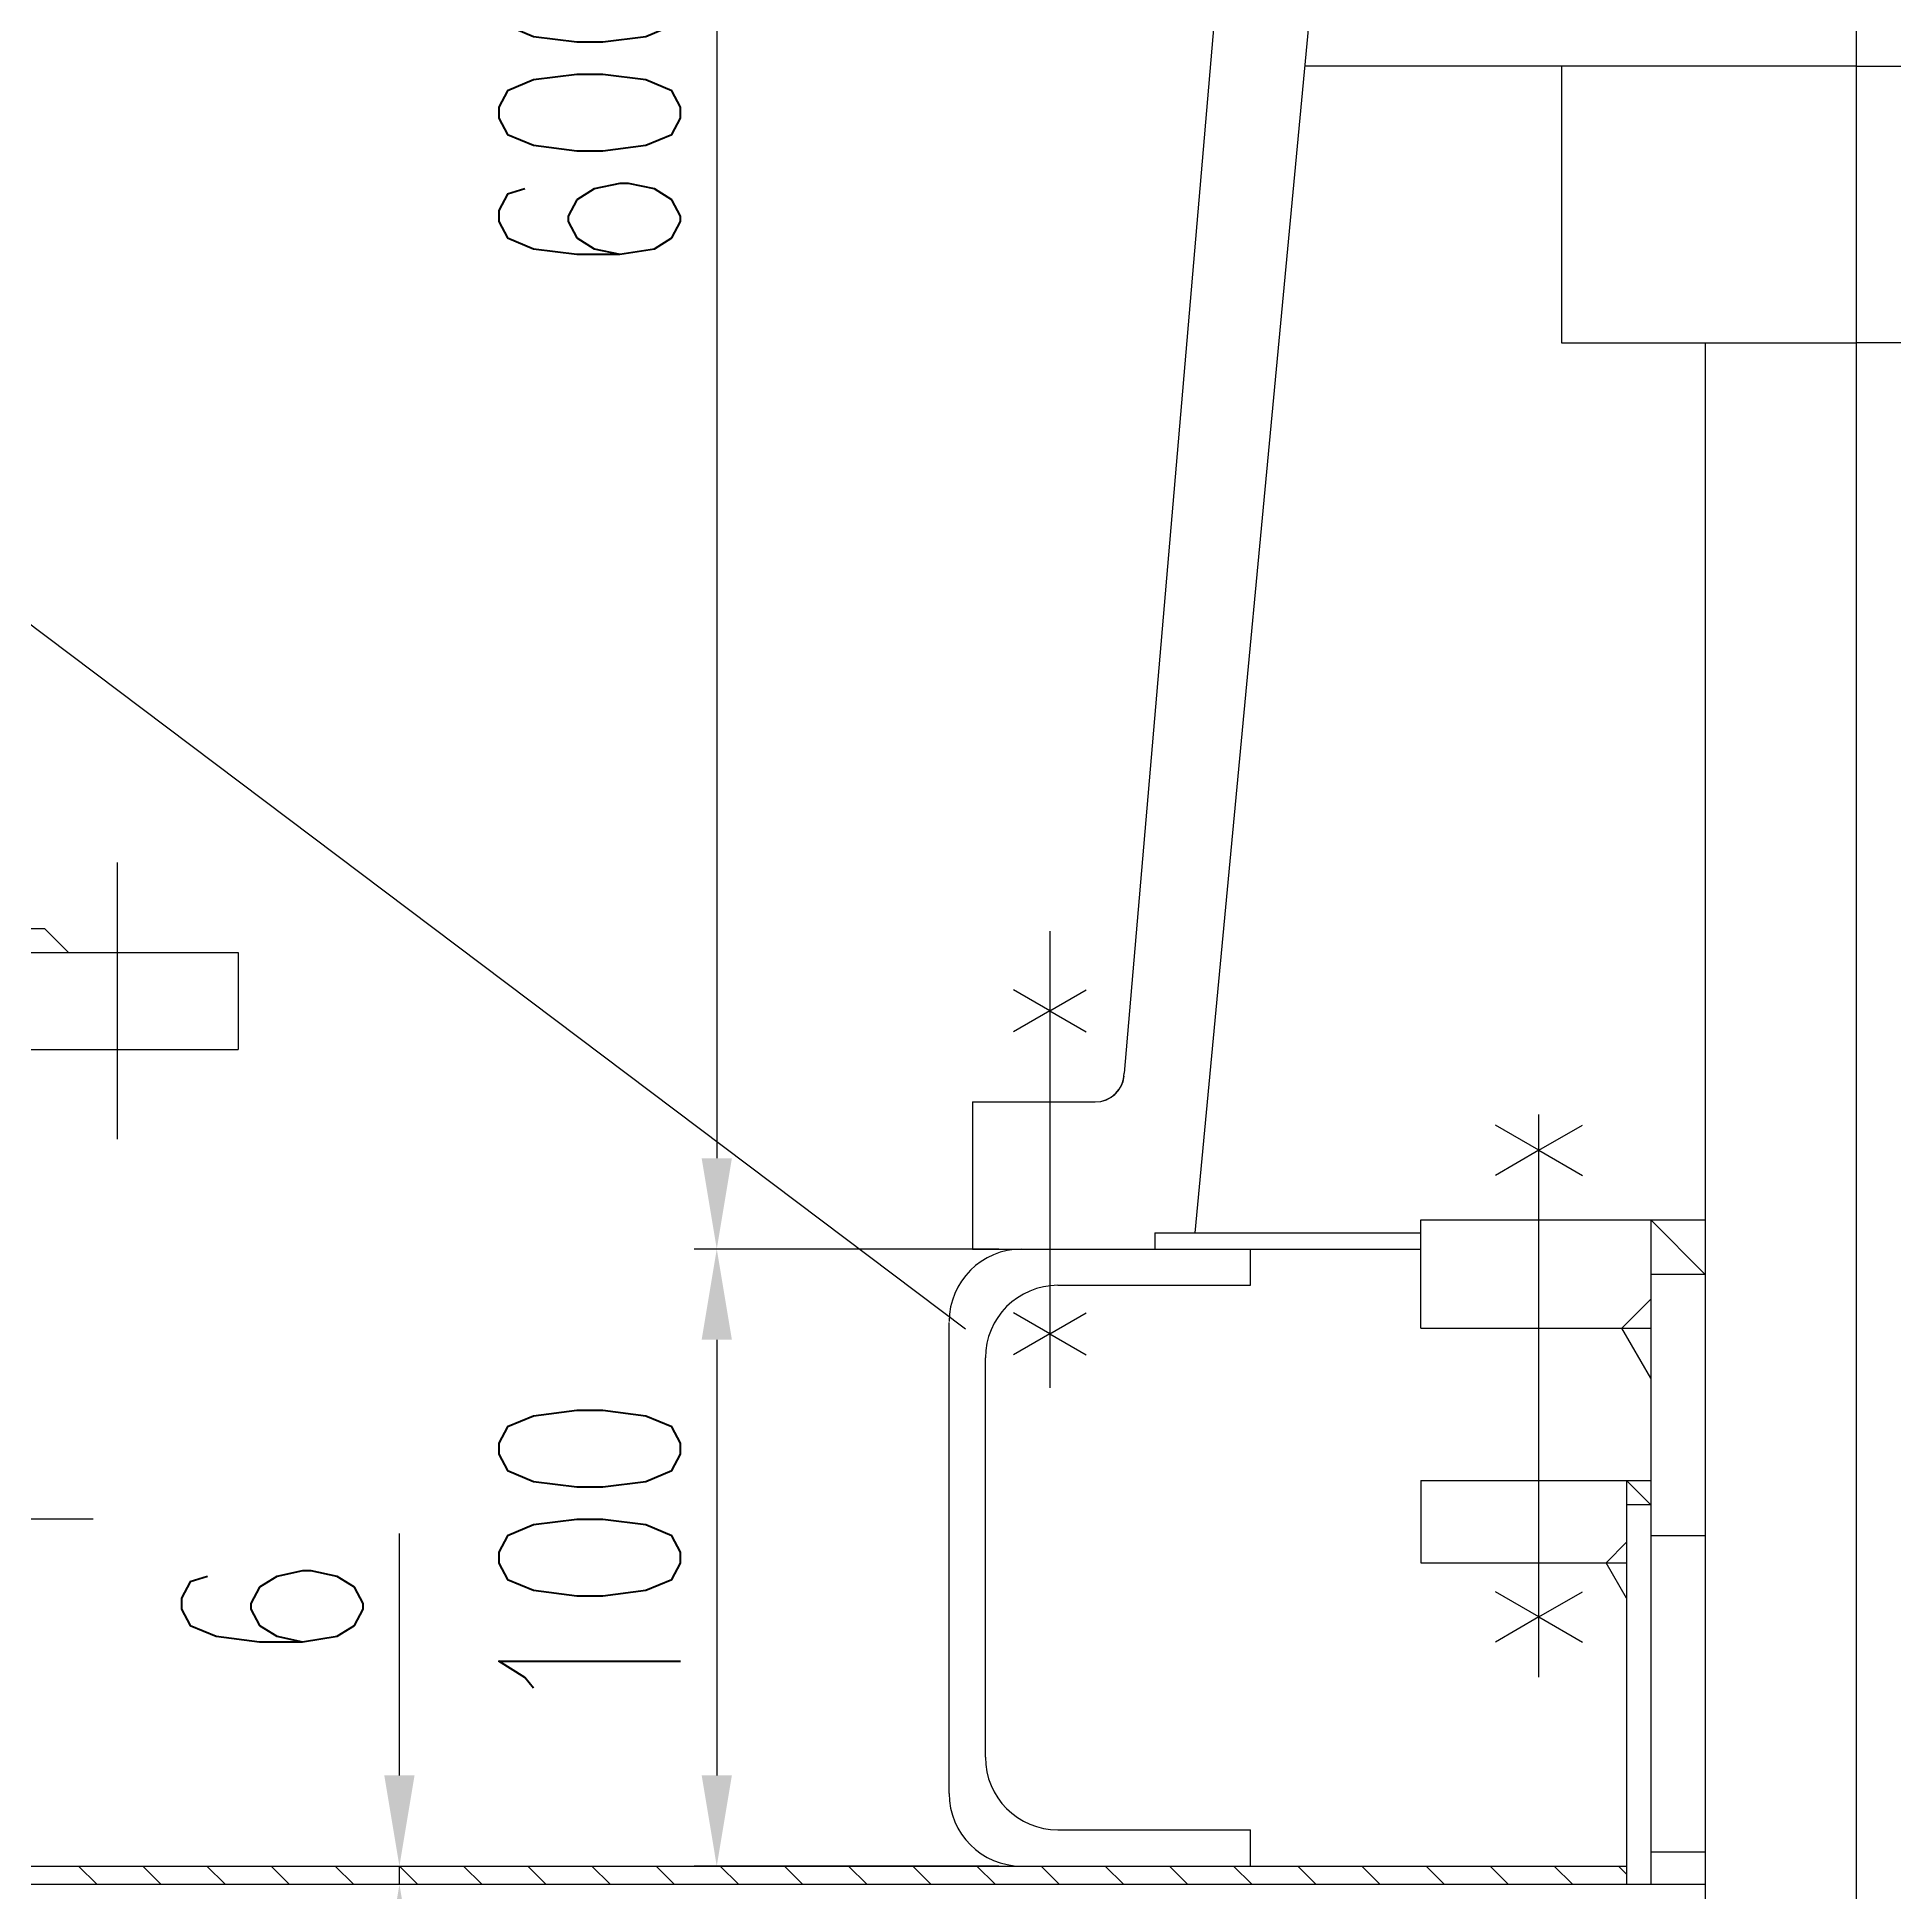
# Model space of a CAD drawing. Extents: x 8095 to 8689, y 0 to 841.
# Drawn here: x 8217.7 to 8268.9, y 627.6 to 678.7 of the extents above; entities that cross this region are included whole.
import ezdxf

# ---------------------------------------------------------------- set-up
doc = ezdxf.new("R2010")
doc.units = 0
doc.header["$LTSCALE"] = 10
doc.header["$MEASUREMENT"] = 0
doc.linetypes.add('HIDDEN', pattern=[0.375, 0.25, -0.125])
doc.layers.get('DEFPOINTS').update_dxf_attribs({"color": 5, "linetype": 'HIDDEN', "lineweight": 13})
doc.layers.add('DIM', color=7, linetype='CONTINUOUS')
doc.styles.add('HZ5', font='romans.shx', dxfattribs={"width": 0.7, "height": 5, "bigfont": 'hztxt.shx'})
doc.dimstyles.new('机械制图iso', dxfattribs={"dimscale": 0, "dimtxt": 0.18, "dimasz": 2.5, "dimexe": 0.625, "dimexo": 0.625, "dimgap": 1, "dimtad": 1, "dimdec": 4, "dimzin": 0, "dimdsep": 46, "dimtxsty": 'HZ5', "dimcen": 0, "dimadec": 0, "dimazin": 0, "dimtfac": 1, "dimtdec": 4, "dimtofl": 0, "dimtmove": 0, "dimatfit": 2, "dimfxl": 0, "dimtolj": 1, "dimtzin": 0, "dimarcsym": 0})

# ---------------------------------------------------------------- blocks, each defined once
blk = doc.blocks.new('*D215')
at = {"layer": 'DEFPOINTS', "color": 0}
for p in [(8267.845, 772.576), (8160.391, 460.484), (8254.061, 460.484)]:
    blk.add_point(p, dxfattribs=at)
at = {"layer": 'DIM', "color": 0, "lineweight": -2}
for p, q in [((8267.22, 772.576), (8159.766, 772.576)), ((8160.391, 770.076), (8160.391, 462.984)), ((8253.436, 460.484), (8159.766, 460.484))]:
    blk.add_line(p, q, dxfattribs=at)
at = {"layer": 'DIM', "color": 0}
for points in [[(8159.974, 770.076), (8160.808, 770.076), (8160.391, 772.576)], [(8159.974, 462.984), (8160.808, 462.984), (8160.391, 460.484)]]:
    blk.add_solid(points, dxfattribs=at)
at = {"layer": 'DIM', "color": 0, "insert": (8156.891, 616.53), "char_height": 5, "attachment_point": 5, "rotation": 90, "style": 'HZ5'}
blk.add_mtext('\\A1;~2248', dxfattribs=at)
blk = doc.blocks.new('*D213')
at = {"layer": 'DEFPOINTS', "color": 0}
for p in [(8249.771, 707.964), (8236.41, 645.348), (8244.811, 645.348)]:
    blk.add_point(p, dxfattribs=at)
at = {"layer": 'DIM', "color": 0, "lineweight": -2}
for p, q in [((8249.146, 707.964), (8235.785, 707.964)), ((8236.41, 705.464), (8236.41, 647.848)), ((8244.186, 645.348), (8235.785, 645.348))]:
    blk.add_line(p, q, dxfattribs=at)
at = {"layer": 'DIM', "color": 0}
for points in [[(8235.994, 705.464), (8236.827, 705.464), (8236.41, 707.964)], [(8235.994, 647.848), (8236.827, 647.848), (8236.41, 645.348)]]:
    blk.add_solid(points, dxfattribs=at)
at = {"layer": 'DIM', "color": 0, "insert": (8232.91, 676.656), "char_height": 5, "attachment_point": 5, "rotation": 90, "style": 'HZ5'}
blk.add_mtext('\\A1;600', dxfattribs=at)
blk = doc.blocks.new('*D169')
at = {"layer": 'DEFPOINTS', "color": 0}
for p in [(8221.665, 628.348), (8227.667, 628.348), (8221.799, 627.848)]:
    blk.add_point(p, dxfattribs=at)
at = {"layer": 'DIM', "color": 0, "lineweight": -2}
for p, q in [((8227.667, 630.848), (8227.667, 637.515)), ((8222.29, 628.348), (8228.292, 628.348)), ((8227.667, 627.848), (8227.667, 628.348)), ((8222.424, 627.848), (8228.292, 627.848)), ((8227.667, 625.348), (8227.667, 622.848))]:
    blk.add_line(p, q, dxfattribs=at)
at = {"layer": 'DIM', "color": 0}
for points in [[(8227.25, 630.848), (8228.083, 630.848), (8227.667, 628.348)], [(8227.25, 625.348), (8228.083, 625.348), (8227.667, 627.848)]]:
    blk.add_solid(points, dxfattribs=at)
at = {"layer": 'DIM', "color": 0, "insert": (8224.167, 635.431), "char_height": 5, "attachment_point": 5, "rotation": 90, "style": 'HZ5'}
blk.add_mtext('\\A1;6', dxfattribs=at)
blk = doc.blocks.new('*D170')
at = {"layer": 'DEFPOINTS', "color": 0}
for p in [(8204.728, 644.173), (8214.228, 644.173), (8204.728, 637.915)]:
    blk.add_point(p, dxfattribs=at)
at = {"layer": 'DIM', "color": 0, "lineweight": -2}
for p, q in [((8204.728, 643.548), (8204.728, 637.29)), ((8214.228, 643.548), (8214.228, 637.29)), ((8202.228, 637.915), (8177.228, 637.915)), ((8214.228, 637.915), (8204.728, 637.915)), ((8216.728, 637.915), (8219.228, 637.915))]:
    blk.add_line(p, q, dxfattribs=at)
at = {"layer": 'DIM', "color": 0}
for points in [[(8202.228, 638.332), (8202.228, 637.499), (8204.728, 637.915)], [(8216.728, 638.332), (8216.728, 637.499), (8214.228, 637.915)]]:
    blk.add_solid(points, dxfattribs=at)
at = {"layer": 'DIM', "color": 0, "insert": (8188.478, 641.415), "char_height": 5, "attachment_point": 5, "style": 'HZ5'}
blk.add_mtext('\\A1;%%c57X3.5', dxfattribs=at)
blk = doc.blocks.new('*D210')
at = {"layer": 'DEFPOINTS', "color": 0}
for p in [(8244.811, 645.348), (8236.41, 628.348), (8244.811, 628.348)]:
    blk.add_point(p, dxfattribs=at)
at = {"layer": 'DIM', "color": 0, "lineweight": -2}
for p, q in [((8244.186, 645.348), (8235.785, 645.348)), ((8236.41, 642.848), (8236.41, 630.848)), ((8244.186, 628.348), (8235.785, 628.348))]:
    blk.add_line(p, q, dxfattribs=at)
at = {"layer": 'DIM', "color": 0}
for points in [[(8235.994, 642.848), (8236.827, 642.848), (8236.41, 645.348)], [(8235.994, 630.848), (8236.827, 630.848), (8236.41, 628.348)]]:
    blk.add_solid(points, dxfattribs=at)
at = {"layer": 'DIM', "color": 0, "insert": (8232.91, 636.848), "char_height": 5, "attachment_point": 5, "rotation": 90, "style": 'HZ5'}
blk.add_mtext('\\A1;100', dxfattribs=at)

msp = doc.modelspace()

# ---------------------------------------------------------------- hatches: boundary and pattern name
at = {"layer": 'DIM'}
h = msp.add_hatch(dxfattribs=at)
h.set_pattern_fill('ANSI31', color=256, scale=10, style=0)
h.set_pattern_definition([(45, (687.716, 59.5515), (-0.88388348, 0.88388348), [])])
h.paths.add_polyline_path([(8191.47782, 627.848), (8183.31115, 627.848), (8179.81115, 627.848), (8179.81115, 626.01467), (8183.31115, 626.01467), (8188.31115, 626.01467, -0.41421356), (8189.64449, 624.68133), (8189.64449, 615.68133), (8191.47782, 615.68133)])
h.paths.add_polyline_path([(8349.31115, 627.848), (8344.14449, 627.848), (8344.14449, 615.68133), (8345.47782, 615.68133), (8345.47782, 624.68133, -0.41421356), (8346.81115, 626.01467), (8349.31115, 626.01467)])
h.paths.add_polyline_path([(8355.81115, 627.848), (8352.31115, 627.848), (8352.31115, 626.01467), (8355.81115, 626.01467)])

# ---------------------------------------------------------------- linework, layer by layer
for p, q in [((8267.81115, 455.57437), (8267.81115, 792.68074)), ((8148.80754, 714.2847), (8243.26585, 643.1539)), ((8255.44439, 707.96449), (8249.58016, 645.79244)), ((8252.4398, 706.34958), (8247.63826, 650.19094)), ((8267.81115, 677.93052), (8252.6115, 677.93052)), ((8259.68444, 677.93052), (8259.68444, 670.31232)), ((8267.81115, 677.93052), (8282.94977, 677.93052)), ((8259.68444, 670.31232), (8267.81115, 670.31232)), ((8263.64449, 670.31232), (8263.64449, 647.68133)), ((8275.93787, 670.31232), (8267.81115, 670.31232)), ((8219.89449, 655.99216), (8219.89449, 648.3762)), ((8201.07089, 654.18133), (8217.88475, 654.18133)), ((8218.55141, 653.51467), (8217.88475, 654.18133)), ((8245.58893, 654.1068), (8245.58893, 641.52396)), ((8195.72782, 653.51467), (8223.22782, 653.51467)), ((8223.22782, 653.51467), (8223.22782, 650.848)), ((8245.58893, 651.91011), (8244.58881, 652.48753)), ((8245.58893, 651.91011), (8246.58905, 652.48753)), ((8245.58893, 651.91011), (8244.58881, 651.33269)), ((8245.58893, 651.91011), (8246.58905, 651.33269)), ((8195.72782, 650.848), (8223.22782, 650.848)), ((8243.4556, 649.40007), (8246.83505, 649.40007)), ((8243.4556, 649.40007), (8243.4556, 645.348)), ((8259.06115, 633.55622), (8259.06115, 649.05181)), ((8259.06115, 648.06704), (8257.86101, 648.75994)), ((8259.06115, 648.06704), (8260.2613, 648.75994)), ((8259.06115, 648.06704), (8257.86101, 647.37414)), ((8259.06115, 648.06704), (8260.2613, 647.37414)), ((8263.64449, 647.68133), (8263.64449, 592.43276)), ((8255.81115, 643.16724), (8255.81115, 646.148)), ((8255.81115, 646.148), (8263.64449, 646.148)), ((8262.14449, 646.148), (8263.64449, 644.648)), ((8262.14449, 646.148), (8262.14449, 627.848)), ((8248.47782, 645.79244), (8252.39449, 645.79244)), ((8248.47782, 645.79244), (8252.39449, 645.79244)), ((8248.47782, 645.79244), (8248.47782, 645.348)), ((8249.58016, 645.79244), (8255.81115, 645.79244)), ((8243.4556, 645.348), (8248.47782, 645.348)), ((8243.87955, 645.348), (8247.61688, 645.348)), ((8244.81115, 645.348), (8255.81115, 645.348)), ((8251.11115, 644.348), (8251.11115, 645.348)), ((8263.64449, 644.648), (8262.14449, 644.648)), ((8245.81115, 644.348), (8251.11115, 644.348)), ((8261.34823, 643.16724), (8262.14449, 643.96349)), ((8245.58893, 643.01213), (8244.58881, 643.58955)), ((8245.58893, 643.01213), (8246.58905, 643.58955)), ((8242.81115, 630.348), (8242.81115, 643.32)), ((8245.58893, 643.01213), (8244.58881, 642.43471)), ((8245.58893, 643.01213), (8246.58905, 642.43471)), ((8255.81115, 643.16724), (8262.14449, 643.16724)), ((8262.14449, 641.78809), (8261.34823, 643.16724)), ((8243.81115, 631.348), (8243.81115, 642.348)), ((8255.81115, 638.9695), (8255.81115, 636.70661)), ((8255.81115, 638.9695), (8262.14449, 638.9695)), ((8261.47782, 638.9695), (8262.14449, 638.30283)), ((8261.47782, 638.9695), (8261.47782, 634.80283)), ((8262.14449, 638.30283), (8261.47782, 638.30283)), ((8260.91596, 636.70661), (8261.47782, 637.26847)), ((8262.14449, 637.45365), (8263.64449, 637.45365)), ((8255.81115, 636.70661), (8261.47782, 636.70661)), ((8261.47782, 635.73344), (8260.91596, 636.70661)), ((8259.06115, 635.21098), (8257.86101, 635.90389)), ((8259.06115, 635.21098), (8260.2613, 635.90389)), ((8259.06115, 635.21098), (8257.86101, 634.51808)), ((8259.06115, 635.21098), (8260.2613, 634.51808)), ((8261.47782, 635.048), (8261.47782, 627.848)), ((8245.81115, 629.348), (8251.11115, 629.348)), ((8251.11115, 628.348), (8251.11115, 629.348)), ((8262.14449, 628.73804), (8263.64449, 628.73804)), ((8214.22782, 628.348), (8261.47782, 628.348)), ((8219.32771, 627.848), (8218.82771, 628.348)), ((8221.09548, 627.848), (8220.59548, 628.348)), ((8222.86325, 627.848), (8222.36325, 628.348)), ((8224.63101, 627.848), (8224.13101, 628.348)), ((8226.39878, 627.848), (8225.89878, 628.348)), ((8228.16655, 627.848), (8227.66655, 628.348)), ((8229.93431, 627.848), (8229.43431, 628.348)), ((8231.70208, 627.848), (8231.20208, 628.348)), ((8233.46985, 627.848), (8232.96985, 628.348)), ((8235.23761, 627.848), (8234.73761, 628.348)), ((8237.00538, 627.848), (8236.50538, 628.348)), ((8238.77315, 627.848), (8238.27315, 628.348)), ((8240.54092, 627.848), (8240.04092, 628.348)), ((8242.30868, 627.848), (8241.80868, 628.348)), ((8244.07645, 627.848), (8243.57645, 628.348)), ((8245.84422, 627.848), (8245.34422, 628.348)), ((8247.61198, 627.848), (8247.11198, 628.348)), ((8249.37975, 627.848), (8248.87975, 628.348)), ((8251.14752, 627.848), (8250.64752, 628.348)), ((8252.91528, 627.848), (8252.41528, 628.348)), ((8254.68305, 627.848), (8254.18305, 628.348)), ((8256.45082, 627.848), (8255.95082, 628.348)), ((8258.21858, 627.848), (8257.71858, 628.348)), ((8259.98635, 627.848), (8259.48635, 628.348)), ((8261.47782, 628.1243), (8261.25412, 628.348)), ((8214.22782, 627.848), (8263.64449, 627.848))]:
    msp.add_line(p, q, dxfattribs=at)
for centre, radius, start, end in [((8246.83505, 650.20338), 0.80331, 270, 359.113026), ((8246.83876, 650.20338), 0.80331, 270, 353.601805), ((8244.81115, 643.348), 2, 90, 180), ((8245.81115, 642.348), 2, 90, 180), ((8245.81115, 631.348), 2, 180, 270), ((8244.81115, 630.348), 2, 180, 270)]:
    msp.add_arc(centre, radius, start, end, dxfattribs=at)

# ---------------------------------------------------------------- dimensions: what is measured, and where the dimension line sits
for base, p1, p2, text, picture, middle in [((8160.39109, 460.48359), (8267.8451, 772.57595), (8254.06115, 460.48359), '~2248', '*D215', (8156.89109, 616.52977)), ((8236.41045, 645.348), (8249.77051, 707.96449), (8244.81115, 645.348), '600', '*D213', (8232.91045, 676.65625)), ((8236.41045, 628.348), (8244.81115, 645.348), (8244.81115, 628.348), '100', '*D210', (8232.91045, 636.848)), ((8227.66655, 628.348), (8221.79893, 627.848), (8221.66496, 628.348), '6', '*D169', (8224.16655, 635.43133))]:
    dim = msp.add_linear_dim(base=base, p1=p1, p2=p2, angle=90, text=text, dimstyle='机械制图iso', override={"dimscale": 1, "dimtofl": 1, "dimatfit": 0}, dxfattribs=at)
    dim.commit()
    dim.dimension.update_dxf_attribs({"geometry": picture, "text_midpoint": middle})
dim = msp.add_linear_dim(base=(8204.72782, 637.91522), p1=(8214.22782, 644.17253), p2=(8204.72782, 644.17253), text='%%c57X3.5', dimstyle='机械制图iso', override={"dimscale": 1, "dimtofl": 1, "dimatfit": 0}, dxfattribs=at)
dim.commit()
dim.dimension.update_dxf_attribs({"geometry": '*D170', "text_midpoint": (8188.47782, 637.91522), "dimtype": 160})

doc.saveas('drawing.dxf')
